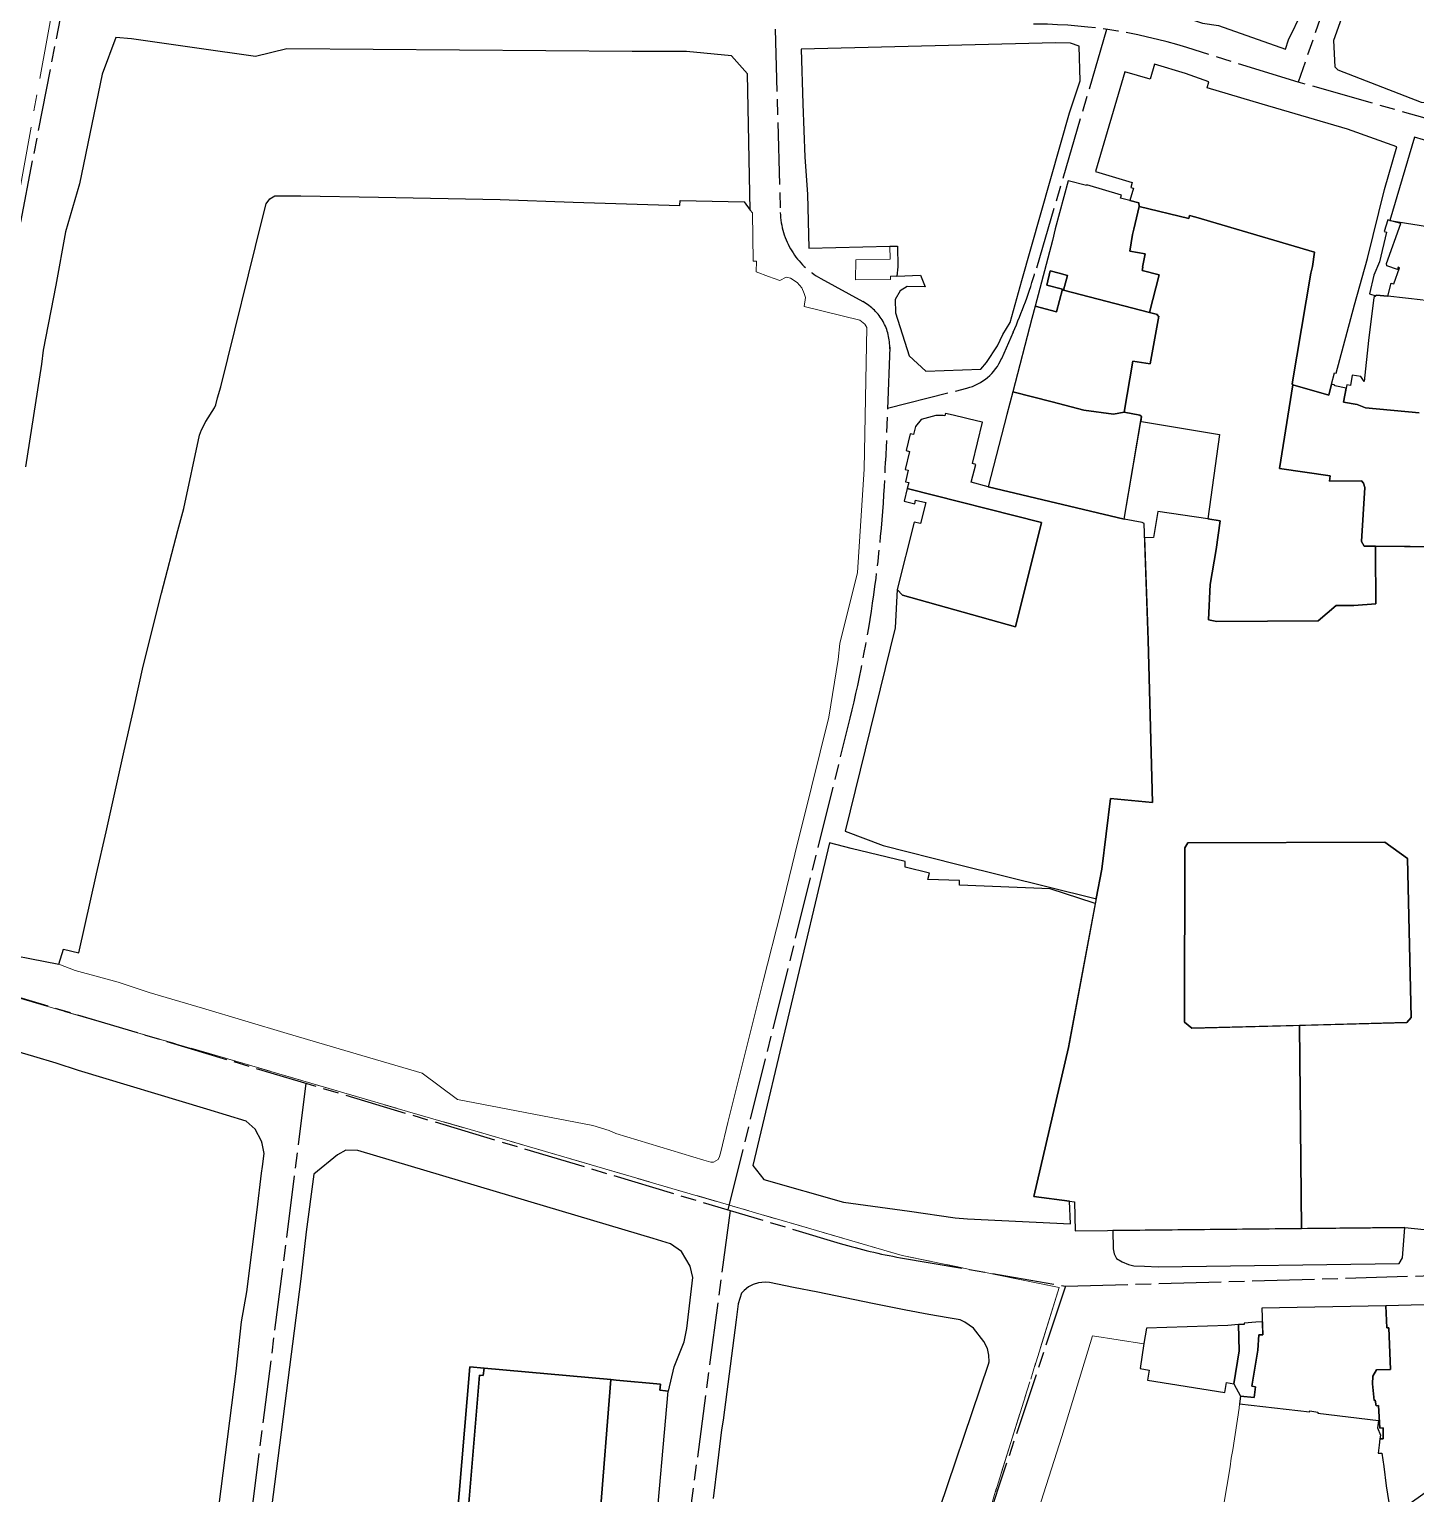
# Model space of a CAD drawing. Header units: millimetres. Extents: x 125232 to 134072, y 142885 to 152835.
# Drawn here: x 130666 to 131201, y 146667 to 147232 of the extents above; entities that cross this region are included whole.
import ezdxf

# ---------------------------------------------------------------- set-up
doc = ezdxf.new("R2010")
doc.units = ezdxf.units.MM
doc.linetypes.add('ACAD_ISO08W100', pattern=[36, 24, -3, 6, -3])
doc.linetypes.add('CENTER', pattern=[50.8, 31.75, -6.35, 6.35, -6.35])
for name, color, linetype in [('commerce', 10, 'Continuous'), ('commerce and residence', 32, 'Continuous'), ('culture', 21, 'Continuous'), ('green & plaza', 80, 'Continuous'), ('military', 76, 'Continuous'), ('reserve', 253, 'Continuous'), ('residence', 2, 'Continuous'), ('residence-bad', 41, 'Continuous'), ('老城北中心线', 7, 'ACAD_ISO08W100')]:
    doc.layers.add(name, color=color, linetype=linetype)
for name, color, linetype, lineweight in [('government', 221, 'Continuous', 0), ('historical site', 232, 'Continuous', 0), ('municipal utilities', 151, 'Continuous', 0), ('school', 31, 'Continuous', 0), ('super block', 6, 'CENTER', 0)]:
    doc.layers.add(name, color=color, linetype=linetype, lineweight=lineweight)

msp = doc.modelspace()

# ---------------------------------------------------------------- linework, layer by layer
at = {"layer": 'commerce'}
msp.add_lwpolyline([(130649.62, 146876.76), (130677.48, 146871.46), (130679.16, 146877.17), (130685.19, 146875.82), (130692.01, 146906.18), (130695.65, 146922.41), (130702.66, 146953.64), (130706.34, 146970.04), (130710, 146986.33), (130716.98, 147014.48), (130723.32, 147038.67), (130725.6, 147047.22), (130731.68, 147075.47), (130732.44, 147077.45), (130734.14, 147080.67), (130737.42, 147086.06), (130737.97, 147087.18), (130738.64, 147089.88), (130739.85, 147094.07), (130755.97, 147159.15), (130757.36, 147164.75), (130758.83, 147166.6), (130760.71, 147167.8), (130770.79, 147167.78), (130800.78, 147167.26), (130847.66, 147166.39), (130875.76, 147165.39), (130916.94, 147164.04), (130917.04, 147165.93), (130941.83, 147165.47), (130944.13, 147162.23), (130943.06, 147214.88), (130936.89, 147221.84), (130919.52, 147223.4), (130898.62, 147223.46), (130765.35, 147224.46), (130753.24, 147221.51), (130730.65, 147224.76), (130705.39, 147228.32), (130699.39, 147228.8), (130694.13, 147214.77), (130685.36, 147172.39), (130680.05, 147153.93), (130676.21, 147133.33), (130671.36, 147108.19), (130670.8, 147102.85), (130664.62, 147063.3)], dxfattribs=at)
for points in [[(131274.37, 147166.53), (131273.56, 147171.23), (131268.23, 147177.34), (131244.94, 147180.18), (131240.66, 147180.68), (131233.82, 147181.51), (131229.09, 147182.33), (131203.89, 147189.42), (131200.39, 147190.47), (131190.84, 147158.31), (131229.56, 147152.14), (131229.87, 147154.68), (131272.37, 147148.36)], [(131132.77, 146722.27), (131132.5, 146732.34), (131132.46, 146732.34), (131128.32, 146732.01), (131096.95, 146731.05), (131095.95, 146725.02), (131094.49, 146715.37), (131097.99, 146714.81), (131097.38, 146710.95), (131127.22, 146706.21), (131127.83, 146710.03), (131130.73, 146709.57)], [(131140.27, 146728.41), (131141.84, 146728.47), (131141.69, 146733.38), (131139.14, 146733.3), (131134.63, 146732.92), (131134.62, 146732.4), (131132.5, 146732.34), (131132.77, 146722.27), (131130.73, 146709.57), (131133.23, 146704.81), (131138.55, 146704.21), (131139.04, 146708.42), (131137.66, 146708.62), (131139.93, 146722.53)], [(130890.4, 146711.17), (130841.43, 146715.61), (130841.16, 146712.7), (130839.73, 146712.88), (130834.82, 146654.2), (130830.75, 146654.54), (130829.74, 146635.73), (130849.52, 146633.67), (130883.55, 146631.09), (130883.81, 146634.17), (130885.5, 146649.43), (130903.6, 146647.61), (130903.78, 146649.54), (130890.96, 146650.87), (130891.4, 146657.35), (130886.13, 146657.74)], [(130839.73, 146712.88), (130841.16, 146712.7), (130841.43, 146715.61), (130836, 146716.1), (130830.77, 146654.97), (130830.75, 146654.54), (130834.82, 146654.2)], [(130912.5, 146706.68), (130909.22, 146707.06), (130909.45, 146709.43), (130892.46, 146710.99), (130890.4, 146711.17), (130886.13, 146657.74), (130891.4, 146657.35), (130890.96, 146650.87), (130903.78, 146649.54), (130903.6, 146647.61), (130907.21, 146647.24)]]:
    msp.add_lwpolyline(points, close=True, dxfattribs=at)
at = {"layer": 'commerce and residence'}
msp.add_lwpolyline([(131056.44, 147041.79), (131004.72, 147054.92), (131003.54, 147049.98), (131007.59, 147049.01), (131007.92, 147050.35), (131011.82, 147049.42), (131009.76, 147041.32), (131007.4, 147041.91), (131000.86, 147015.87), (131002.92, 147013.79), (131046.42, 147001.49)], close=True, dxfattribs=at)
at = {"layer": 'culture'}
for points in [[(130736.68, 146642.8), (130745.86, 146714.46), (130747.93, 146733.37), (130749.88, 146745.03), (130753.87, 146776.68), (130755.62, 146790.74), (130755.95, 146793.3), (130756.6, 146798.41), (130755.84, 146802.19), (130755.55, 146803.18), (130753.15, 146807.73), (130749.74, 146810.79), (130734.56, 146815.45), (130684.99, 146830.4), (130676.39, 146833.19), (130667.84, 146835.72), (130640.17, 146843.9)], [(131014.07, 146652), (131036, 146717.15), (131036.24, 146717.97), (131036.17, 146720.6), (131035.71, 146723.12), (131034.24, 146725.78), (131030.21, 146730.96), (131026.93, 146733.26), (131025.14, 146734.14), (131020.49, 146734.97), (131012.96, 146736.32), (131004.12, 146737.97), (130991.27, 146740.51), (130970.17, 146744.82), (130960.85, 146746.71), (130951.55, 146748.65), (130949.9, 146748.76), (130947.27, 146748.47), (130945.23, 146747.81), (130943.5, 146746.89), (130941.73, 146745.52), (130940.73, 146744.44), (130939.45, 146740.32), (130938.69, 146734.15), (130933.73, 146695.52), (130933.1, 146691.81), (130931.55, 146678.91), (130929.79, 146665.3)]]:
    msp.add_lwpolyline(points, dxfattribs=at)
at = {"layer": 'government'}
msp.add_lwpolyline([(131190.98, 146660.47), (131189.49, 146670.13), (131188.51, 146677.63), (131187.81, 146682.75), (131186.34, 146682.78), (131186.74, 146685.9), (131187.05, 146688.29), (131187.23, 146689.69), (131186.15, 146692.58), (131186.5, 146695.32), (131163.05, 146698.26), (131163.1, 146698.63), (131159.94, 146699.04), (131159.9, 146698.76), (131132.89, 146701.84), (131132.69, 146700.11), (131130.3, 146684.09), (131129.7, 146680.89), (131129.21, 146677.47), (131125.25, 146654.02)], dxfattribs=at)
at = {"layer": 'green & plaza'}
for points in [[(131197.63, 146912.1), (131188.9, 146918.51), (131112.98, 146918.15), (131111.78, 146916.24), (131111.58, 146849.04), (131114.5, 146846.74), (131197.46, 146848.86), (131199.06, 146850.81)], [(131196.68, 146769.78), (131084, 146768.62), (131084.08, 146761.58), (131084.56, 146759.68), (131085.41, 146757.92), (131087.58, 146756.52), (131090.03, 146755.49), (131092.14, 146754.97), (131096.15, 146754.85), (131101.54, 146754.69), (131194.44, 146755.97), (131195.69, 146758.16)]]:
    msp.add_lwpolyline(points, close=True, dxfattribs=at)
msp.add_lwpolyline([(130830.77, 146654.97), (130836, 146716.1), (130841.43, 146715.61), (130890.4, 146711.17), (130892.46, 146710.99), (130909.45, 146709.43), (130909.22, 146707.06), (130912.62, 146706.67), (130914.8, 146716.12), (130918.59, 146725.67), (130919.68, 146730.83), (130921.94, 146750.58), (130920.98, 146754.96), (130917.55, 146760.57), (130913.37, 146763.58), (130906.71, 146765.57), (130871.68, 146776.04), (130792.78, 146799.47), (130788.11, 146799.61), (130784.87, 146797.85), (130775.76, 146790.39), (130772.86, 146768.13), (130770.79, 146750), (130756.93, 146641.69)], dxfattribs=at)
at = {"layer": 'historical site'}
msp.add_lwpolyline([(130978.1, 146988.96), (130978.69, 146995.09), (130985.45, 147022.5), (130988.12, 147062.4), (130989.04, 147117.03), (130988.36, 147118.31), (130986.36, 147119.85), (130964.9, 147125.03), (130965.44, 147128.55), (130964.91, 147130.15), (130963.98, 147132.32), (130962.18, 147134.4), (130959.64, 147135.98), (130958.04, 147136.46), (130955.5, 147135.15), (130951.23, 147136.65), (130946.43, 147138.47), (130946.49, 147142.56), (130945.28, 147142.59), (130945, 147161.18), (130944.13, 147162.23), (130941.83, 147165.47), (130917.04, 147165.93), (130916.94, 147164.04), (130875.76, 147165.39), (130847.66, 147166.39), (130800.78, 147167.26), (130770.79, 147167.78), (130761.5, 147167.8), (130760.14, 147167.44), (130758.83, 147166.6), (130757.83, 147165.34), (130757.19, 147164.06), (130755.97, 147159.15), (130739.85, 147094.07), (130738.64, 147089.88), (130737.97, 147087.18), (130737.42, 147086.06), (130734.14, 147080.67), (130732.44, 147077.45), (130731.68, 147075.47), (130725.6, 147047.22), (130723.32, 147038.67), (130716.98, 147014.48), (130710, 146986.33), (130706.34, 146970.04), (130702.66, 146953.64), (130695.65, 146922.41), (130692.01, 146906.18), (130685.19, 146875.82), (130679.16, 146877.17), (130677.48, 146871.46), (130683.67, 146869.01), (130700.29, 146864.42), (130712.28, 146860.46), (130732.82, 146854.41), (130765.56, 146844.65), (130792.17, 146836.87), (130817.55, 146829.35), (130831.15, 146819.19), (130883.4, 146809.14), (130889.65, 146807.18), (130892.27, 146806.09), (130926.23, 146795.81), (130928.89, 146794.99), (130930, 146795.04), (130931.8, 146796.1), (130932.31, 146797.18), (130932.74, 146798.97), (130935.51, 146810.33), (130941.41, 146833.93), (130949.12, 146864.85), (130955.87, 146891.57), (130961.32, 146913.78), (130967.79, 146939.67), (130974.5, 146966.63)], close=True, dxfattribs=at)
at = {"layer": 'military'}
msp.add_lwpolyline([(131095.11, 147082.66), (131094.47, 147083.22), (131088.32, 147084.39), (131084.24, 147083.6), (131072.84, 147085.1), (131060.65, 147088.35), (131045.44, 147092.21), (131043.16, 147083.4), (131035.97, 147055.53), (131088.37, 147043.01)], close=True, dxfattribs=at)
msp.add_lwpolyline([(131212.04, 147032.36), (131185.38, 147032.62), (131185.36, 147030.93), (131185.41, 147010.38), (131176.92, 147009.72), (131170.16, 147009.71), (131163.18, 147003.82), (131124.13, 147003.55), (131120.84, 147004.25), (131121.52, 147017.8), (131123.83, 147031.3), (131125.36, 147042.41), (131120.59, 147043.22), (131101.32, 147045.98), (131099.62, 147035.93), (131096.23, 147035.83), (131097.57, 146996.32), (131099.31, 146933.75), (131083.07, 146935.31), (131079.75, 146908.04), (131077.62, 146896.72), (131066.84, 146839.31), (131053.48, 146781.84), (131067.33, 146779.99), (131069.15, 146779.75), (131069.51, 146768.47), (131156.79, 146769.37), (131155.98, 146847.8), (131114.5, 146846.74), (131111.58, 146849.04), (131111.78, 146916.24), (131112.98, 146918.15), (131188.9, 146918.51), (131197.63, 146912.1), (131199.06, 146850.81), (131197.46, 146848.86), (131155.98, 146847.8), (131156.79, 146769.37), (131196.68, 146769.78), (131207.82, 146768.64)], dxfattribs=at)
at = {"layer": 'municipal utilities'}
msp.add_lwpolyline([(131001.02, 147140.41), (131000.93, 147148.4), (130998.01, 147148.32), (130998.13, 147143.29), (130984.82, 147143.07), (130984.73, 147135.42), (130998.2, 147135.54), (130998.19, 147136.81), (131000.72, 147136.83)], close=True, dxfattribs=at)
at = {"layer": 'reserve'}
msp.add_lwpolyline([(131077.26, 146894.82), (131076.84, 146894.98), (131059.87, 146900.44), (131024.82, 146901.83), (131024.89, 146903.64), (131012.62, 146904.06), (131013.28, 146906.48), (131003.85, 146908.8), (131003.95, 146911), (130983.09, 146916.06), (130974.69, 146918.14), (130945.12, 146793.73), (130949.36, 146788.29), (130980.08, 146779.63), (131005.59, 146776.12), (131023.21, 146773.57), (131027.96, 146773.22), (131067.72, 146771.21), (131067.33, 146779.99), (131053.48, 146781.84), (131066.84, 146839.31)], close=True, dxfattribs=at)
at = {"layer": 'residence'}
for points in [[(131165.24, 147266.31), (131142.45, 147274.7), (131104.69, 147287.47), (131091.65, 147250.47), (131087.71, 147239.5), (131090.91, 147238.42), (131092.64, 147243.06), (131118.61, 147234.32), (131124.75, 147233.44), (131150.55, 147224.36), (131151.77, 147227.97), (131157, 147238.74), (131161.03, 147250.31), (131159.81, 147250.74)], [(131249.18, 147236.3), (131250.1, 147242.45), (131252.76, 147243), (131250, 147243.49), (131248.38, 147243.65), (131243.41, 147244.15), (131243.46, 147244.32), (131181.47, 147261.15), (131177.11, 147250.11), (131169.18, 147227.76), (131169.67, 147217.52), (131170.79, 147216.38), (131202.96, 147203.94), (131210.35, 147203.58), (131233.49, 147197.12), (131234.41, 147195.35), (131236.87, 147205.83), (131240.98, 147204.67)], [(131067.31, 147199.79), (131071.37, 147212.13), (131071, 147225.47), (131067.61, 147226.73), (131061.83, 147226.85), (130963.82, 147224.36), (130964.45, 147203.23), (130965.15, 147182.68), (130966.19, 147168.44), (130966.68, 147147.54), (130998.01, 147148.32), (131000.93, 147148.4), (131001.02, 147140.41), (131000.72, 147136.83), (131009.77, 147137.15), (131011.57, 147132.67), (131004.67, 147132.74), (131001.9, 147131.13), (131000.04, 147127.77), (131000.18, 147122.6), (131005.37, 147106.01), (131011.83, 147100.15), (131033.02, 147100.89), (131035.24, 147103.46), (131039.45, 147109.92), (131041.52, 147114.23), (131044.34, 147118.94), (131048.84, 147135.07)], [(131193.53, 147186.64), (131174.51, 147193.55), (131141.62, 147203.2), (131120.39, 147209.41), (131121.09, 147211.81), (131112.02, 147214.99), (131100.05, 147218.51), (131098.35, 147212.74), (131088.66, 147215.59), (131077.31, 147177.11), (131091.46, 147172.94), (131090.9, 147171.02), (131091.94, 147170.71), (131090.59, 147166), (131094, 147165.13), (131094.14, 147163.6), (131113.26, 147159.04), (131113.54, 147160.19), (131116.06, 147159.6), (131116.03, 147159.49), (131161.8, 147146.1), (131160.96, 147140.58), (131160.4, 147137.94), (131153.21, 147095.23), (131153.4, 147094.81), (131167.28, 147090.95), (131168.37, 147095.16), (131169.54, 147099.54), (131170.19, 147099.37), (131177.23, 147125.76), (131182.2, 147143.6), (131188.83, 147170.26)], [(131160.4, 147137.94), (131160.96, 147140.58), (131161.8, 147146.1), (131116.03, 147159.49), (131116.06, 147159.6), (131113.54, 147160.19), (131113.26, 147159.04), (131094.14, 147163.6), (131092.08, 147154.93), (131091.63, 147152.8), (131090.54, 147146.48), (131096.5, 147145.45), (131095.39, 147140.3), (131095.63, 147140.24), (131095.31, 147139.03), (131101.91, 147137.3), (131098.11, 147122.81), (131101.26, 147121.96), (131101.17, 147121.47), (131101.72, 147121.37), (131098.35, 147102.96), (131091.76, 147104.05), (131088.32, 147084.39), (131094.47, 147083.22), (131095.11, 147082.66), (131094.78, 147080.74), (131095.08, 147080.74), (131125.13, 147075.7), (131120.59, 147043.22), (131125.36, 147042.41), (131123.83, 147031.3), (131121.52, 147017.8), (131120.84, 147004.25), (131124.13, 147003.55), (131163.18, 147003.82), (131170.16, 147009.71), (131176.92, 147009.72), (131185.41, 147010.38), (131185.36, 147030.93), (131185.38, 147032.62), (131181, 147032.66), (131179.88, 147034.47), (131181.19, 147055.3), (131180.69, 147056.92), (131179.97, 147057.81), (131167.63, 147057.67), (131167.84, 147059.81), (131148.25, 147062.65), (131153.4, 147094.81), (131153.21, 147095.23)], [(131101.72, 147121.37), (131101.17, 147121.47), (131101.26, 147121.96), (131098.11, 147122.81), (131065, 147131.41), (131066.49, 147137.09), (131063.32, 147137.93), (131059.81, 147138.85), (131058.54, 147133.35), (131064.58, 147131.76), (131062.28, 147123.02), (131054.01, 147125.2), (131052.77, 147120.44), (131045.44, 147092.21), (131060.65, 147088.35), (131072.84, 147085.1), (131084.24, 147083.6), (131088.32, 147084.39), (131091.76, 147104.05), (131098.35, 147102.96)], [(131097.57, 146996.32), (131096.04, 147041.42), (131095.37, 147041.71), (131088.37, 147043.01), (131035.97, 147055.53), (131029.4, 147057.39), (131031.12, 147064.2), (131029.87, 147064.55), (131033.67, 147080.47), (131031.88, 147080.91), (131022.47, 147083.11), (131019.45, 147083.82), (131019.2, 147082.85), (131018.61, 147082.99), (131015.68, 147082.99), (131010.12, 147081.53), (131007.83, 147078.75), (131007.13, 147075.67), (131005.82, 147075.99), (131004.23, 147069.49), (131005.55, 147069.19), (131003.86, 147062.21), (131005.06, 147061.92), (131003.98, 147057.45), (131005.25, 147057.14), (131004.72, 147054.92), (131056.44, 147041.79), (131046.42, 147001.49), (131002.92, 147013.79), (131000.86, 147015.87), (131000, 147001.12), (130980.8, 146922.72), (130995.35, 146917.14), (131023.81, 146909.98), (131077.23, 146896.79), (131077.62, 146896.72), (131079.75, 146908.04), (131083.07, 146935.31), (131099.31, 146933.75)]]:
    msp.add_lwpolyline(points, close=True, dxfattribs=at)
for points in [[(131203.66, 147127.48), (131190.03, 147129.03), (131185.58, 147129.5), (131185.5, 147129.26), (131184.64, 147128.52), (131182.64, 147112.02), (131180.91, 147096.11), (131179.72, 147098.14), (131176.33, 147098.64), (131175.73, 147094.59), (131174.26, 147094.86), (131173.02, 147088.23), (131178.19, 147087.33), (131181.45, 147086.06), (131202.19, 147084.12)], [(131202.19, 147084.12), (131181.45, 147086.06), (131178.19, 147087.33), (131173.02, 147088.23), (131174.03, 147093.6), (131169.61, 147094.46), (131169.67, 147094.77), (131168.37, 147095.16), (131167.28, 147090.95), (131153.4, 147094.81), (131148.25, 147062.65), (131167.84, 147059.81), (131167.63, 147057.67), (131179.97, 147057.81), (131180.69, 147056.92), (131181.19, 147055.3), (131179.88, 147034.47), (131181, 147032.66), (131212.04, 147032.36)]]:
    msp.add_lwpolyline(points, dxfattribs=at)
at = {"layer": 'residence-bad'}
for points in [[(131091.63, 147152.8), (131092.08, 147154.93), (131094.14, 147163.6), (131094, 147165.13), (131090.59, 147166), (131086.99, 147166.94), (131087.31, 147168.08), (131073.94, 147172.05), (131073.85, 147171.74), (131066.78, 147173.61), (131061.8, 147155.11), (131060.69, 147150.52), (131054.01, 147125.2), (131062.28, 147123.02), (131064.58, 147131.76), (131058.54, 147133.35), (131059.81, 147138.85), (131063.32, 147137.93), (131066.49, 147137.09), (131065, 147131.41), (131098.11, 147122.81), (131101.91, 147137.3), (131095.31, 147139.03), (131095.63, 147140.24), (131095.39, 147140.3), (131096.5, 147145.45), (131090.54, 147146.48)], [(131194.61, 147140.05), (131194.08, 147140.27), (131193.76, 147139.35), (131189.67, 147140.73), (131189.57, 147141.67), (131195.09, 147157.05), (131190.84, 147158.31), (131190.84, 147158.32), (131190.08, 147158.54), (131188.65, 147154.06), (131189.58, 147153.8), (131186.85, 147142.29), (131184.72, 147137.14), (131182.97, 147130.02), (131185.5, 147129.26), (131185.58, 147129.5), (131190.03, 147129.03), (131191.41, 147134.1), (131192.34, 147133.89)], [(131185.73, 146714.95), (131191.06, 146715.04), (131190.5, 146731.15), (131189.75, 146731.13), (131189.36, 146739.58), (131141.53, 146738.71), (131141.84, 146728.47), (131140.27, 146728.41), (131139.93, 146722.53), (131137.66, 146708.62), (131139.04, 146708.42), (131138.55, 146704.21), (131133.23, 146704.81), (131132.89, 146701.84), (131159.9, 146698.76), (131159.94, 146699.04), (131163.1, 146698.63), (131163.05, 146698.26), (131186.5, 146695.32), (131186.15, 146692.58), (131187.23, 146689.69), (131187.05, 146688.29), (131188.32, 146688.32), (131188.22, 146692.48), (131186.97, 146692.45), (131186.44, 146701.14), (131185.54, 146701.09), (131185.2, 146703.18), (131184.77, 146703.14), (131184.19, 146709.49), (131184.23, 146712.49)]]:
    msp.add_lwpolyline(points, close=True, dxfattribs=at)
msp.add_lwpolyline([(131267.85, 146741.63), (131189.36, 146739.58), (131189.75, 146731.13), (131190.5, 146731.15), (131191.06, 146715.04), (131185.73, 146714.95), (131184.23, 146712.49), (131184.19, 146709.49), (131184.77, 146703.14), (131185.2, 146703.18), (131185.54, 146701.09), (131186.44, 146701.14), (131186.97, 146692.45), (131188.22, 146692.48), (131188.32, 146688.32), (131187.05, 146688.29), (131186.74, 146685.9), (131186.34, 146682.78), (131187.81, 146682.75), (131188.51, 146677.63), (131189.49, 146670.13), (131190.98, 146660.47), (131191.23, 146658.25), (131208.84, 146670.66)], dxfattribs=at)
at = {"layer": 'school'}
for points in [[(131272.6, 147146.72), (131272.21, 147146.75), (131272.37, 147148.36), (131229.87, 147154.68), (131229.56, 147152.14), (131190.84, 147158.31), (131195.09, 147157.05), (131189.57, 147141.67), (131189.67, 147140.73), (131193.76, 147139.35), (131194.08, 147140.27), (131194.61, 147140.05), (131192.34, 147133.89), (131191.41, 147134.1), (131190.03, 147129.03), (131203.66, 147127.48), (131210.07, 147126.75), (131234.38, 147124), (131269, 147122.97), (131270.98, 147129.81)], [(131125.13, 147075.7), (131095.08, 147080.74), (131094.78, 147080.74), (131088.37, 147043.01), (131095.37, 147041.71), (131096.04, 147041.42), (131096.23, 147035.83), (131099.62, 147035.93), (131101.32, 147045.98), (131120.59, 147043.22)]]:
    msp.add_lwpolyline(points, close=True, dxfattribs=at)
msp.add_lwpolyline([(131125.25, 146654.02), (131129.21, 146677.47), (131129.7, 146680.89), (131130.3, 146684.09), (131132.69, 146700.11), (131132.89, 146701.84), (131133.23, 146704.81), (131130.73, 146709.57), (131127.83, 146710.03), (131127.22, 146706.21), (131097.38, 146710.95), (131097.99, 146714.81), (131094.49, 146715.37), (131095.94, 146724.92), (131076.16, 146728.02), (131064.33, 146689.18), (131055.33, 146661.1)], dxfattribs=at)
at = {"layer": 'super block'}
for points in [[(131592.12, 146989.71), (131635.73, 147129.6), (131640.06, 147144.41), (131582.54, 147202.01), (131562.01, 147239.15), (131527.11, 147272.82), (131489.33, 147291.18), (131356.84, 147326.43), (131235.88, 147346.68), (130720.17, 147460.19), (130714.42, 147435.55), (130675.73, 147244.29), (130639.45, 147043.53), (130611.85, 146913), (130608.02, 146874.04), (131002.76, 146759.01), (131063.35, 146746.61), (131025.78, 146626.53), (131014.2, 146600.95), (131491.86, 146564.63), (131518.54, 146562.29), (131521.16, 146590.76), (131535.19, 146704.65), (131563.64, 146862.11)], [(131063.35, 146746.61), (131002.76, 146759.01), (130608.02, 146874.04), (130584.26, 146632.7), (130602.53, 146631.37), (130884.51, 146610.81), (131014.2, 146600.95), (131025.78, 146626.53)]]:
    msp.add_lwpolyline(points, close=True, dxfattribs=at)
at = {"layer": '老城北中心线', "linetype": 'ACAD_ISO08W100', "lineweight": 25}
for p, q in [((130607.55, 146875), (130768.6, 147700.26)), ((131205.47, 147355.37), (131155.45, 147211.63)), ((130953.76, 147232.07), (130955.73, 147161.35)), ((131081.6, 147231.97), (131054.2, 147138.9)), ((131155.45, 147211.63), (131112.48, 147224.99)), ((131218.81, 147193.67), (131155.45, 147211.63)), ((130971.3, 147135.89), (130987.57, 147126.96)), ((131045.54, 147115.13), (131041.09, 147104.96)), ((130997.95, 147109.43), (130996.35, 147065.37)), ((130997.1, 147085.86), (131027.67, 147093.6)), ((130935.61, 146776.62), (130981.94, 146963.17)), ((130512.21, 146903.6), (130978.76, 146763.68)), ((130772.73, 146825.47), (130746.89, 146621.54)), ((130936.4, 146776.38), (130913.96, 146607.94)), ((131002.13, 146758.17), (131065.78, 146747.16)), ((131065.78, 146747.16), (131266.7, 146752.99)), ((131065.78, 146747.16), (131016.59, 146599.59))]:
    msp.add_line(p, q, dxfattribs=at)
for centre, radius, start, end in [((131053.08, 147034.02), 200, 72.7224, 90.5976), ((130985.72, 147162.19), 30, 181.5983, 241.2602), ((130862.34, 147195.37), 200, 336.3463, 343.5981), ((130977.95, 147109.43), 20, 357.9015, 61.2602), ((131022.77, 147112.99), 20, 284.2059, 336.3463), ((130496.68, 147083.68), 500, 346.0532, 357.9015), ((131036.22, 146955.25), 200, 253.3061, 260.1862)]:
    msp.add_arc(centre, radius, start, end, dxfattribs=at)

doc.saveas('drawing.dxf')
